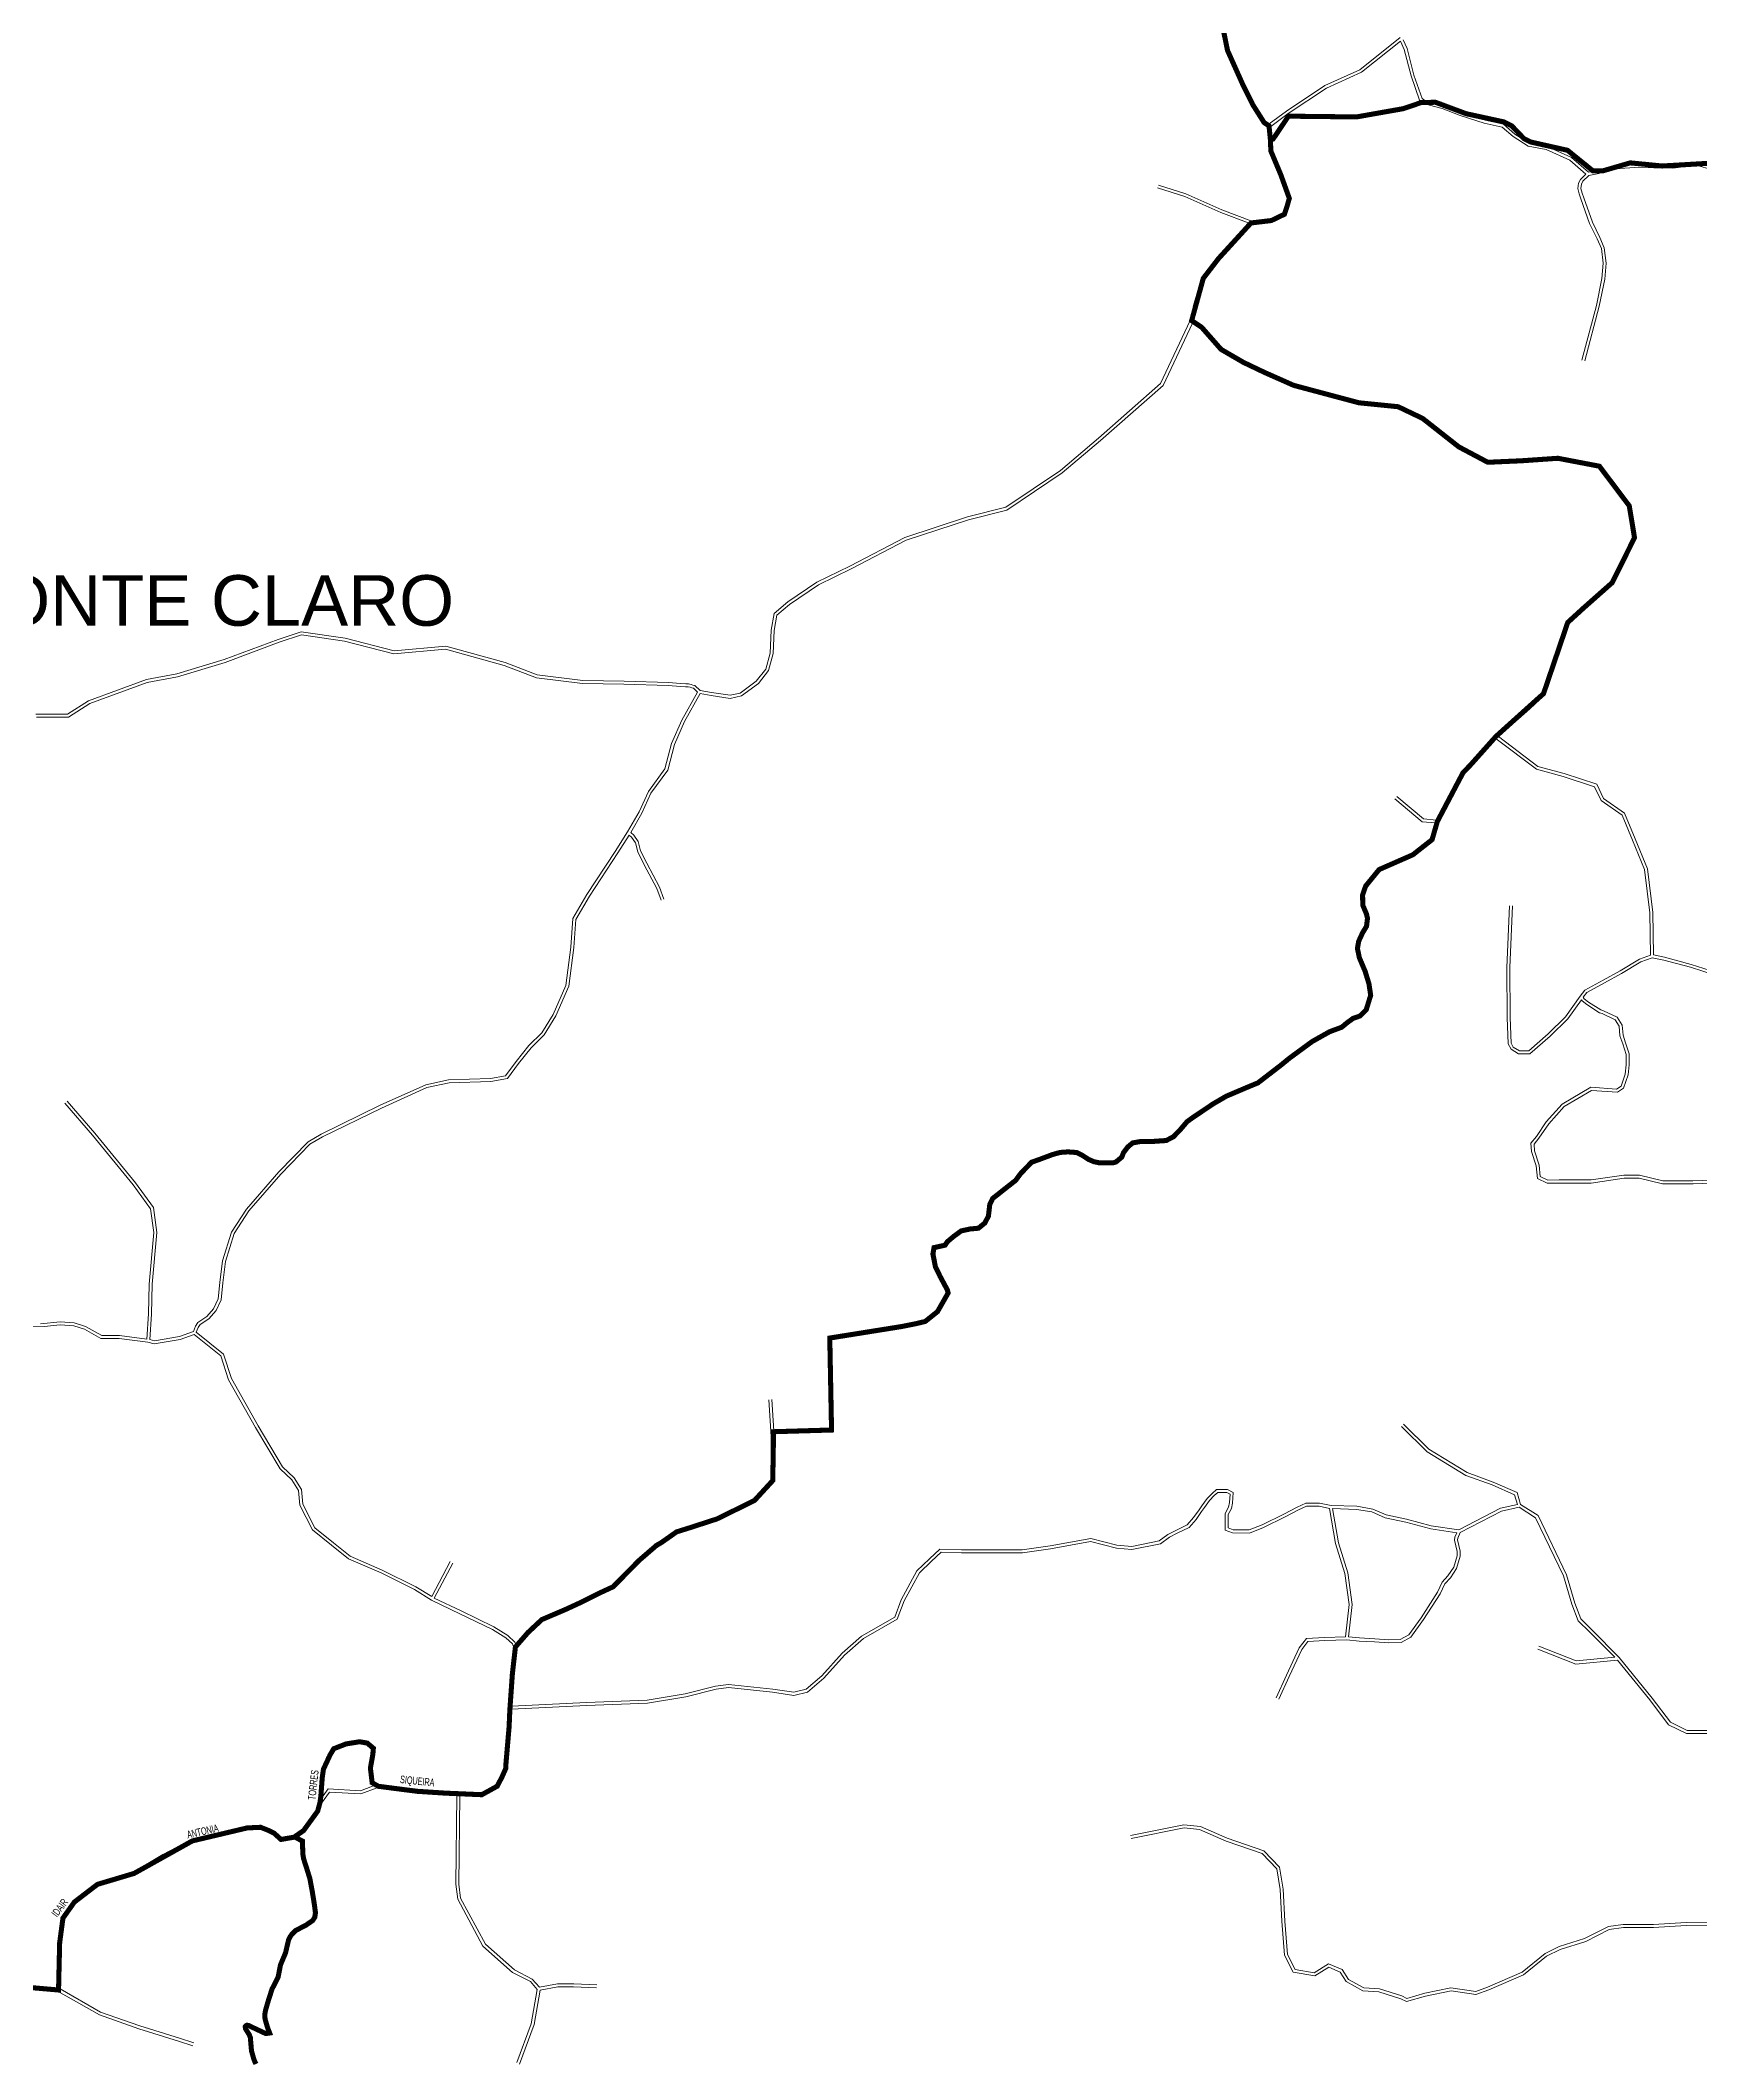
# Model space of a CAD drawing. Header units: millimetres. Extents: x 617885 to 663705, y 7172943 to 7234736.
# Drawn here: x 651555 to 654839, y 7188643 to 7192638 of the extents above; entities that cross this region are included whole.
import ezdxf

# ---------------------------------------------------------------- set-up
doc = ezdxf.new("R2010")
doc.units = ezdxf.units.MM
doc.layers.add('BAIRROS', color=12, linetype='Continuous')
doc.layers.add('TOP_VIAS 10.000', color=7, linetype='Continuous', lineweight=9)
doc.layers.add('VIAS', color=7, linetype='Continuous', lineweight=5)
doc.styles.add('LDUP', font='LDUP.SHX')
doc.styles.get("Standard").update_dxf_attribs({"font": 'arial.ttf'})

msp = doc.modelspace()

# ---------------------------------------------------------------- linework, layer by layer
at = {"layer": 'BAIRROS', "lineweight": 40, "ltscale": 0.3, "const_width": 10}
for points in [[(653885.4, 7192712.6), (653904.8, 7192617.9), (653934.1, 7192552.5), (653954.6, 7192510.9), (653977.1, 7192475.4), (653986.9, 7192468.6), (653989.7, 7192441.1), (653990.5, 7192419.1), (654010.6, 7192371.1), (654027.1, 7192325.2), (654022.4, 7192308.8), (654017.3, 7192293.8), (653991.6, 7192281.4), (653951.2, 7192276.6), (653886.9, 7192206.1), (653856.8, 7192167), (653833.8, 7192083.4), (653853.8, 7192070), (653892.1, 7192026.4), (653936.4, 7192000.7), (653977.5, 7191981.1), (654035.7, 7191955.3), (654131.5, 7191929.7), (654164.9, 7191920.8), (654242.5, 7191913), (654290.9, 7191889.9), (654362.6, 7191833.5), (654419.9, 7191803.1), (654487.6, 7191806.1), (654558.6, 7191811), (654640.8, 7191795.3), (654699.9, 7191716.9), (654710.3, 7191653.8), (654686.1, 7191605.2), (654666.1, 7191564.9), (654609.6, 7191514.9), (654578.1, 7191486.1), (654530.2, 7191345.3), (654436, 7191260.6), (654385.2, 7191203.7), (654370.8, 7191188.7), (654320.1, 7191092.5), (654309.6, 7191056.4), (654271.6, 7191026.5), (654204.8, 7190997.2), (654178.2, 7190964.6), (654172.1, 7190947.1), (654172.5, 7190926.6), (654179.8, 7190909.3), (654181.8, 7190900.5), (654179.9, 7190885), (654172.2, 7190872.3), (654164.3, 7190855.2), (654161.9, 7190841), (654165.8, 7190822.6), (654177.2, 7190795.7), (654184.7, 7190771.2), (654188.1, 7190748.4), (654179.2, 7190719.6), (654166.9, 7190707.5), (654153.1, 7190702.7), (654140, 7190693), (654130.9, 7190685.3), (654106.9, 7190676.4), (654072.2, 7190656.9), (654027.6, 7190624.2), (654010.5, 7190610.2), (653965, 7190575.2), (653938.1, 7190564), (653902.4, 7190548.8), (653876.6, 7190533.8), (653838, 7190507.9), (653824.9, 7190498.6), (653810.5, 7190481.7), (653797.4, 7190468.3), (653783.4, 7190461.1), (653757.3, 7190459.3), (653733.5, 7190459.3), (653717.2, 7190456.4), (653707.6, 7190448.6), (653698.9, 7190437.1), (653695.5, 7190428.3), (653684, 7190418.6), (653678.4, 7190417), (653652.1, 7190416.7), (653640.3, 7190419.2), (653629.8, 7190423.7), (653617.3, 7190431.8), (653606.2, 7190437.4), (653588.8, 7190438.6), (653573.4, 7190437.5), (653558.3, 7190433.3), (653535.6, 7190424.8), (653516.9, 7190418.1), (653495, 7190395.3), (653485.5, 7190382.3), (653456.5, 7190359.5), (653439.9, 7190346.3), (653434.2, 7190334.5), (653431.6, 7190311.5), (653424.3, 7190297.7), (653411.8, 7190287.6), (653394.9, 7190286), (653377.6, 7190282.2), (653363.3, 7190271.7), (653350.2, 7190260.8), (653345.8, 7190254), (653323.9, 7190249.2), (653321.7, 7190236.5), (653326.7, 7190211.3), (653336, 7190192.1), (653350.4, 7190165.3), (653351.8, 7190159.3), (653330.8, 7190122.6), (653306.5, 7190103.1), (653289, 7190098.9), (653260.2, 7190093.1), (653117.6, 7190070.3), (653121.1, 7189888.3), (653005.9, 7189884.9), (653005.8, 7189844.1), (653004.6, 7189788.1), (652968.7, 7189749), (652923.4, 7189726.6), (652894.4, 7189712.4), (652841.1, 7189695.1), (652814.3, 7189686.7), (652784.9, 7189666), (652774.4, 7189659.8), (652739.9, 7189630), (652703.4, 7189592.9), (652688.9, 7189578.2), (652659.1, 7189564.4), (652626.9, 7189548.1), (652595, 7189533.4), (652573, 7189524), (652547.7, 7189513.2), (652520.3, 7189487.6), (652495.4, 7189459), (652493.8, 7189444.6), (652489.4, 7189406), (652486.6, 7189365.7), (652484.4, 7189334.6), (652482.9, 7189300.6), (652476.6, 7189227.1), (652476.4, 7189218.8), (652469, 7189202.1), (652459.4, 7189183.5), (652428.9, 7189166.7), (652356.8, 7189169.8), (652301.5, 7189173.4), (652268.6, 7189177.6), (652239.2, 7189181.4), (652224, 7189183.4), (652211.9, 7189190.4), (652208.4, 7189219.4), (652213.2, 7189246.1), (652214.3, 7189258.6), (652202.3, 7189268.8), (652187.1, 7189271.5), (652160.3, 7189267.2), (652135.9, 7189257.7), (652128.6, 7189245.4), (652115.5, 7189217.2), (652113.1, 7189200.7), (652110.4, 7189164.2), (652108.7, 7189151.4), (652104.1, 7189134.3), (652076.2, 7189095.8), (652057.5, 7189082.7), (652031.5, 7189078.2), (652017.8, 7189090.5), (652007.8, 7189095.6), (651991.2, 7189102.2), (651964.6, 7189101), (651856, 7189075.3), (651747.3, 7189014.6), (651747.3, 7189014.6), (651740.5, 7189010.9), (651668.2, 7188989.3), (651622.5, 7188954.3), (651599.9, 7188922.4), (651593.4, 7188873.5), (651591.2, 7188780.3)], [(654862.6, 7192395), (654804.5, 7192391.6), (654765, 7192389.3), (654701.8, 7192395.5), (654647.6, 7192379.7), (654628.2, 7192379.5), (654577.6, 7192420.4), (654504.4, 7192436.9), (654491.7, 7192443.2), (654467.2, 7192468.8), (654452, 7192476.5), (654377, 7192492.8), (654316.3, 7192515.4), (654288.3, 7192514.9), (654252.5, 7192502.7), (654242.7, 7192501), (654160.1, 7192486.4), (654025.4, 7192487.9), (653995, 7192442.7), (653989.7, 7192441.1)], [(653989.7, 7192441.1), (653989.7, 7192441.1), (653990.5, 7192419.1), (654010.6, 7192371.1), (654027.1, 7192325.2), (654022.4, 7192308.8), (654017.3, 7192293.8), (653991.6, 7192281.4), (653951.2, 7192276.6), (653886.9, 7192206.1), (653856.8, 7192167), (653833.8, 7192083.4), (653853.8, 7192070), (653892.1, 7192026.4), (653936.4, 7192000.7), (653977.5, 7191981.1), (654035.7, 7191955.3), (654131.5, 7191929.7), (654164.9, 7191920.8), (654242.5, 7191913), (654290.9, 7191889.9), (654362.6, 7191833.5), (654419.9, 7191803.1), (654487.6, 7191806.1), (654558.6, 7191811), (654640.8, 7191795.3), (654699.9, 7191716.9), (654710.3, 7191653.8), (654686.1, 7191605.2), (654666.1, 7191564.9), (654609.6, 7191514.9), (654578.1, 7191486.1), (654530.2, 7191345.3), (654436, 7191260.6), (654385.2, 7191203.7), (654370.8, 7191188.7), (654320.1, 7191092.5), (654309.6, 7191056.4), (654271.6, 7191026.5), (654204.8, 7190997.2), (654178.2, 7190964.6), (654172.1, 7190947.1), (654172.5, 7190926.6), (654179.8, 7190909.3), (654181.8, 7190900.5), (654179.9, 7190885), (654172.2, 7190872.3), (654164.3, 7190855.2), (654161.9, 7190841), (654165.8, 7190822.6), (654177.2, 7190795.7), (654184.7, 7190771.2), (654188.1, 7190748.4), (654179.2, 7190719.6), (654166.9, 7190707.5), (654153.1, 7190702.7), (654140, 7190693), (654130.9, 7190685.3), (654106.9, 7190676.4), (654072.2, 7190656.9), (654027.6, 7190624.2), (654010.5, 7190610.2), (653965, 7190575.2), (653938.1, 7190564), (653902.4, 7190548.8), (653876.6, 7190533.8), (653838, 7190507.9), (653824.9, 7190498.6), (653810.5, 7190481.7), (653797.4, 7190468.3), (653783.4, 7190461.1), (653757.3, 7190459.3), (653733.5, 7190459.3), (653717.2, 7190456.4), (653707.6, 7190448.6), (653698.9, 7190437.1), (653695.5, 7190428.3), (653684, 7190418.6), (653678.4, 7190417), (653652.1, 7190416.7), (653640.3, 7190419.2), (653629.8, 7190423.7), (653617.3, 7190431.8), (653606.2, 7190437.4), (653588.8, 7190438.6), (653573.4, 7190437.5), (653558.3, 7190433.3), (653535.6, 7190424.8), (653516.9, 7190418.1), (653495, 7190395.3), (653485.5, 7190382.3), (653456.5, 7190359.5), (653439.9, 7190346.3), (653434.2, 7190334.5), (653431.6, 7190311.5), (653424.3, 7190297.7), (653411.8, 7190287.6), (653394.9, 7190286), (653377.6, 7190282.2), (653363.3, 7190271.7), (653350.2, 7190260.8), (653345.8, 7190254), (653323.9, 7190249.2), (653321.7, 7190236.5), (653326.7, 7190211.3), (653336, 7190192.1), (653350.4, 7190165.3), (653351.8, 7190159.3), (653330.8, 7190122.6), (653306.5, 7190103.1), (653289, 7190098.9), (653260.2, 7190093.1), (653117.6, 7190070.3), (653121.1, 7189888.3), (653005.9, 7189884.9), (653005.8, 7189844.1), (653004.6, 7189788.1), (652968.7, 7189749), (652923.4, 7189726.6), (652894.4, 7189712.4), (652841.1, 7189695.1), (652814.3, 7189686.7), (652784.9, 7189666), (652774.4, 7189659.8), (652739.9, 7189630), (652703.4, 7189592.9), (652688.9, 7189578.2), (652659.1, 7189564.4), (652626.9, 7189548.1), (652595, 7189533.4), (652573, 7189524), (652547.7, 7189513.2), (652520.3, 7189487.6), (652495.4, 7189459), (652493.8, 7189444.6), (652489.4, 7189406), (652486.6, 7189365.7), (652484.4, 7189334.6), (652482.9, 7189300.6), (652476.6, 7189227.1), (652476.4, 7189218.8), (652469, 7189202.1), (652459.4, 7189183.5), (652428.9, 7189166.7), (652356.8, 7189169.8), (652301.5, 7189173.4), (652268.6, 7189177.6), (652239.2, 7189181.4), (652224, 7189183.4), (652211.9, 7189190.4), (652208.4, 7189219.4), (652213.2, 7189246.1), (652214.3, 7189258.6), (652202.3, 7189268.8), (652187.1, 7189271.5), (652160.3, 7189267.2), (652135.9, 7189257.7), (652128.6, 7189245.4), (652115.5, 7189217.2), (652113.1, 7189200.7), (652110.4, 7189164.2), (652108.7, 7189151.4), (652104.1, 7189134.3), (652076.2, 7189095.8), (652058.3, 7189083.2), (652062.7, 7189080.9), (652073.8, 7189075), (652074.8, 7189048.5), (652076.2, 7189040), (652081.6, 7189023.4), (652088.6, 7189000.7), (652093.5, 7188974.5), (652097.4, 7188950.3), (652099.7, 7188932.8), (652098.3, 7188924.1), (652094.1, 7188917.7), (652080.9, 7188908.6), (652060.5, 7188898), (652053, 7188890.5), (652049.9, 7188886.2), (652046.4, 7188879.2), (652040.5, 7188853.8), (652030.5, 7188830.1), (652025.7, 7188805.4), (652013.7, 7188782.1), (652005.7, 7188757), (652000.8, 7188740), (651999.4, 7188731.4), (651999.9, 7188723), (652004.8, 7188706), (652009, 7188695.2), (652001.3, 7188694.1), (651977.2, 7188705.3), (651966.7, 7188710.3), (651963.5, 7188710.4), (651962.1, 7188709.7), (651960.7, 7188707.9), (651961.4, 7188703.4), (651968.6, 7188692), (651970.8, 7188686.2), (651973.1, 7188659.7), (651978.1, 7188642.2), (651981.9, 7188633.9)], [(652058.3, 7189083.2), (652057.5, 7189082.7), (652031.5, 7189078.2), (652017.8, 7189090.5), (652007.8, 7189095.6), (651991.2, 7189102.2), (651964.6, 7189101), (651856, 7189075.3), (651747.3, 7189014.6), (651747.3, 7189014.6), (651740.5, 7189010.9), (651668.2, 7188989.3), (651622.5, 7188954.3), (651599.9, 7188922.4), (651593.4, 7188873.5), (651591.2, 7188780.3), (651525.5, 7188786)], [(651981.9, 7188633.9), (651978.1, 7188642.2), (651973.1, 7188659.7), (651970.8, 7188686.2), (651968.6, 7188692), (651961.4, 7188703.4), (651960.7, 7188707.9), (651962.1, 7188709.7), (651963.5, 7188710.4), (651966.7, 7188710.3), (651977.2, 7188705.3), (652001.3, 7188694.1), (652009, 7188695.2), (652004.8, 7188706), (651999.9, 7188723), (651999.4, 7188731.4), (652000.8, 7188740), (652005.7, 7188757), (652013.7, 7188782.1), (652025.7, 7188805.4), (652030.5, 7188830.1), (652040.5, 7188853.8), (652046.4, 7188879.2), (652049.9, 7188886.2), (652053, 7188890.5), (652060.5, 7188898), (652080.9, 7188908.6), (652094.1, 7188917.7), (652098.3, 7188924.1), (652099.7, 7188932.8), (652097.4, 7188950.3), (652093.5, 7188974.5), (652088.6, 7189000.7), (652081.6, 7189023.4), (652076.2, 7189040), (652074.8, 7189048.5), (652073.8, 7189075), (652062.7, 7189080.9), (652058.3, 7189083.2)], [(651591.2, 7188780.3), (651525.5, 7188786)]]:
    msp.add_lwpolyline(points, dxfattribs=at)
at = {"layer": 'VIAS', "color": 253}
for points in [[(653721.5, 7192807.8), (653749.6, 7192805.7), (653787.4, 7192784.7), (653819.3, 7192767.7), (653858.4, 7192746), (653875.6, 7192746.7), (653896.8, 7192642.2), (653901.9, 7192617.6), (653922.3, 7192572.2), (653951.8, 7192509), (653975.3, 7192472.9), (653984.4, 7192467.2), (653987.5, 7192417.7), (654008.2, 7192368.3), (654023.7, 7192325.1), (654014.8, 7192295.7), (653989.6, 7192283.8), (653953, 7192280.4), (653893.5, 7192302.6), (653822.3, 7192334.3), (653768.4, 7192351.7)], [(654605.9, 7192005.3), (654634.8, 7192113.2), (654645.8, 7192166.6), (654648.2, 7192196.8), (654644.7, 7192226.1), (654636.3, 7192245.3), (654621.5, 7192275.6), (654604.1, 7192324.2), (654600.6, 7192334), (654598.2, 7192344.7), (654599.4, 7192355.3), (654603.4, 7192362.7), (654614, 7192373.4), (654582, 7192401), (654535.4, 7192421.9), (654499.5, 7192428.6), (654469.9, 7192447.4), (654448.1, 7192466.3), (654412.9, 7192473.9), (654365.4, 7192489.4), (654329.8, 7192502.9), (654304.8, 7192509.6), (654292.7, 7192513.7), (654284.8, 7192519.3), (654268, 7192567.6), (654254.5, 7192619.5), (654247, 7192636.4), (654169.7, 7192574.8), (654100.6, 7192543.3), (654024.9, 7192492.9), (653990.4, 7192467.5), (653993.4, 7192419.1), (654013.8, 7192370.5), (654030, 7192325.2), (654019.8, 7192291.4), (653991.3, 7192278), (653954.1, 7192274.5), (653888.7, 7192203.5), (653859.5, 7192165.2), (653844.2, 7192114.5), (653837.3, 7192083.9), (653854.8, 7192072.8), (653894.9, 7192027.8), (653938.4, 7192002.7), (654035.8, 7191958.5), (654165.6, 7191923.6), (654243.5, 7191916.1), (654291.8, 7191893.2), (654364.5, 7191835.6), (654421.1, 7191806.1), (654559.3, 7191813.9), (654642.7, 7191797.9), (654703.7, 7191717.7), (654713.5, 7191653), (654668.6, 7191563.5), (654580.6, 7191484.9), (654546.2, 7191384.9), (654533.3, 7191343.9), (654503.3, 7191315.4), (654440.8, 7191260.4), (654519, 7191201.2), (654571, 7191187.4), (654635.4, 7191165.9), (654649.2, 7191138), (654690.7, 7191108.6), (654711.8, 7191057.9), (654736.1, 7190998.9), (654746.5, 7190912.2), (654748.1, 7190828.3), (654769.4, 7190823.6), (654822.5, 7190809.6), (654872.4, 7190793.7)], [(654246.3, 7192643.5), (654166.5, 7192579.9), (654097.7, 7192548.6), (654021.4, 7192497.8), (653987.2, 7192472.6), (653979.6, 7192477.3), (653957.1, 7192512), (653927.7, 7192574.7), (653907.7, 7192619.5), (653902.6, 7192643.4)], [(654252.4, 7192639.1), (654260.2, 7192621.5), (654273.7, 7192569.3), (654289.8, 7192523.1), (654295.4, 7192519.1), (654306.5, 7192515.4), (654331.6, 7192508.6), (654367.4, 7192495.1), (654414.5, 7192479.7), (654450.8, 7192471.9), (654473.4, 7192452.2), (654501.7, 7192434.3), (654537.2, 7192427.6), (654585.3, 7192406.1), (654619.2, 7192376.8), (654638.4, 7192380.5), (654671.1, 7192389.9), (654711.1, 7192392.3), (654785.8, 7192390.7), (654832.7, 7192397.2), (654867.6, 7192387.2)], [(654611.7, 7192003.8), (654640.6, 7192111.8), (654651.8, 7192165.7), (654654.3, 7192196.9), (654650.5, 7192227.7), (654641.7, 7192247.8), (654627, 7192277.9), (654609.8, 7192326.3), (654606.4, 7192335.7), (654604.2, 7192345), (654605.3, 7192353.5), (654608.2, 7192359.1), (654619.9, 7192370.8), (654639.8, 7192374.7), (654672.1, 7192384), (654711.2, 7192386.3), (654786.2, 7192384.7), (654832.2, 7192391.1), (654864.6, 7192381.8)], [(651546.5, 7191304.5), (651608.8, 7191304.5), (651650.3, 7191331.4), (651765, 7191373), (651825, 7191384.4), (651918.9, 7191412.8), (652025.9, 7191452.7), (652071.5, 7191467.8), (652158.6, 7191455.1), (652255.2, 7191430.1), (652357.6, 7191439.1), (652474.9, 7191406.6), (652538.7, 7191382.8), (652628.6, 7191371.5), (652710.4, 7191370.1), (652798.1, 7191367.3), (652822.3, 7191365.5), (652832.5, 7191365), (652838.1, 7191365), (652843.5, 7191363.7), (652846.5, 7191362.3), (652850.3, 7191361.7), (652860.9, 7191351.7), (652883.8, 7191347.5), (652920.3, 7191342), (652940.4, 7191346.4), (652971.9, 7191369.8), (652990.8, 7191394), (652999.8, 7191425.5), (653001.7, 7191471), (653007.5, 7191503.7), (653034.3, 7191526.8), (653092.1, 7191565.8), (653157, 7191597.5), (653266.1, 7191654.3), (653390.4, 7191695.1), (653465.8, 7191714), (653574.1, 7191786.9), (653649.7, 7191850.6), (653772.3, 7191959), (653831.1, 7192083.5), (653838.4, 7192116), (653854, 7192167.9), (653884.1, 7192207.4), (653947.4, 7192276.1), (653891.3, 7192297.1), (653820.2, 7192328.7), (653766.5, 7192346)], [(654240, 7191141.5), (654292.4, 7191097.4), (654318.3, 7191095.2), (654368.7, 7191190.3), (654433.9, 7191262.3), (654434.1, 7191262.5), (654499.2, 7191319.8), (654528.1, 7191347.1), (654540.5, 7191386.8), (654575.4, 7191488.3), (654663.8, 7191567.2), (654707.2, 7191654), (654698, 7191715.3), (654639.3, 7191792.5), (654558.9, 7191807.9), (654419.8, 7191800), (654361.2, 7191830.5), (654288.7, 7191888), (654241.9, 7191910.2), (654164.5, 7191917.7), (654033.8, 7191952.8), (653935.7, 7191997.4), (653891.1, 7192023.1), (653850.9, 7192068.2), (653835.2, 7192078.1), (653777.2, 7191955.3), (653653.6, 7191846.1), (653577.7, 7191782.1), (653468.2, 7191708.4), (653392.1, 7191689.4), (653268.5, 7191648.8), (653159.7, 7191592.1), (653095.1, 7191560.6), (653038, 7191522), (653013, 7191500.6), (653007.7, 7191470.4), (653005.7, 7191424.5), (652996.2, 7191391.2), (652976.2, 7191365.5), (652942.9, 7191340.8), (652920.5, 7191335.9), (652882.8, 7191341.6), (652861, 7191345.6), (652830, 7191290.2), (652810.1, 7191244.4), (652797, 7191194), (652763.7, 7191148.5), (652745.7, 7191108.5), (652723.6, 7191070.8), (652729.5, 7191065.3), (652738.6, 7191052.8), (652743.2, 7191034.2), (652755.6, 7191009.7), (652780.6, 7190962.2), (652789.4, 7190938.7)], [(651547.3, 7191298.5), (651610.6, 7191298.5), (651653, 7191326), (651766.6, 7191367.2), (651826.4, 7191378.6), (651920.8, 7191407.1), (652027.9, 7191447.1), (652072.1, 7191461.7), (652157.4, 7191449.2), (652254.7, 7191424), (652357, 7191433), (652473.1, 7191400.9), (652537.2, 7191376.9), (652628.1, 7191365.5), (652710.2, 7191364.1), (652797.8, 7191361.3), (652821.9, 7191359.5), (652832.3, 7191359), (652837.3, 7191359), (652841.5, 7191358), (652844.8, 7191356.5), (652847.6, 7191356.1), (652855.7, 7191348.4), (652824.6, 7191292.8), (652804.4, 7191246.4), (652791.4, 7191196.6), (652758.5, 7191151.5), (652740.3, 7191111.3), (652717.3, 7191071.8), (652693.1, 7191033.2), (652636.7, 7190947.7), (652609, 7190900.4), (652605.1, 7190843.4), (652595.4, 7190768.1), (652570.4, 7190710.4), (652547.4, 7190673.9), (652522.2, 7190648.8), (652496.8, 7190617.5), (652476, 7190589.3), (652446.3, 7190583.7), (652363.3, 7190581), (652318, 7190571.4), (652228, 7190530.8), (652110.7, 7190473.9), (652085.1, 7190458.7), (652027, 7190398.9), (651963, 7190325.5), (651933.3, 7190279.9), (651915.9, 7190223.3), (651910.3, 7190179.9), (651907, 7190147.7), (651897.9, 7190128.3), (651884.6, 7190113.1), (651867, 7190101.3), (651862.1, 7190094.1), (651858, 7190083.3), (651830.4, 7190073.4), (651780.9, 7190064.8), (651771.7, 7190067.2), (651775, 7190117.7), (651776.7, 7190176.7), (651785.9, 7190279.2), (651779.2, 7190328.4), (651743.7, 7190377.1), (651662.7, 7190475.6), (651608, 7190539)], [(654183.9, 7190965.6), (654207.1, 7190994.6), (654273.9, 7191024), (654312.4, 7191054.4), (654322.8, 7191090.9), (654373.6, 7191186.8), (654436.5, 7191256.2), (654516.3, 7191195.7), (654569.3, 7191181.6), (654631.1, 7191161), (654644.5, 7191134), (654685.8, 7191104.7), (654706.2, 7191055.6), (654730.2, 7190997.4), (654740.5, 7190911.8), (654742.1, 7190827.9), (654720, 7190820.2), (654681.7, 7190796.9), (654648, 7190778.1), (654612.1, 7190758.9), (654602.8, 7190746.6), (654602.7, 7190746.6), (654573.6, 7190705.9), (654539.2, 7190672.3), (654501.1, 7190638.4), (654482.6, 7190638.3), (654470.4, 7190645.9), (654466.1, 7190653.9), (654464.4, 7190704.7), (654463.6, 7190803.6), (654468.6, 7190925.3)], [(654179.2, 7190969.4), (654203.3, 7190999.5), (654270.7, 7191029.2), (654307.2, 7191057.9), (654316.1, 7191089.4), (654290, 7191091.6), (654236.2, 7191136.9)], [(652366.3, 7189627.9), (652329.7, 7189558.7), (652298.4, 7189577.9), (652232, 7189611.1), (652168.2, 7189638.7), (652135.3, 7189665.1), (652098.4, 7189694.6), (652074.4, 7189741.6), (652072.3, 7189770.5), (652057.8, 7189793.9), (652034.3, 7189815.2), (651986, 7189896.4), (651933.2, 7189990), (651917.6, 7190038.4), (651863.9, 7190082), (651867.4, 7190091.3), (651871.3, 7190096.9), (651888.6, 7190108.6), (651903, 7190125), (651912.8, 7190146.1), (651916.2, 7190179.2), (651921.7, 7190222), (651938.8, 7190277.3), (651967.8, 7190321.9), (652031.4, 7190394.8), (652088.8, 7190453.9), (652113.5, 7190468.6), (652230.5, 7190525.4), (652319.8, 7190565.7), (652364.1, 7190575), (652447, 7190577.7), (652479.5, 7190583.8), (652501.5, 7190613.8), (652526.7, 7190644.8), (652552.1, 7190670.2), (652575.7, 7190707.6), (652601.3, 7190766.5), (652611.1, 7190842.8), (652614.9, 7190898.5), (652641.8, 7190944.5), (652698.1, 7191030), (652720.4, 7191065.6), (652725, 7191061.3), (652733.1, 7191050.2), (652737.5, 7191032.1), (652750.3, 7191006.9), (652775.1, 7190959.8), (652783.8, 7190936.5)], [(654462.7, 7190925.5), (654457.6, 7190803.7), (654458.4, 7190704.6), (654460.1, 7190652.3), (654465.9, 7190641.7), (654480.9, 7190632.3), (654503.4, 7190632.4), (654543.3, 7190667.9), (654578.2, 7190701.9), (654605.1, 7190739.6), (654606.5, 7190737.5), (654615.8, 7190730.1), (654640.9, 7190713.9), (654646.4, 7190712.1), (654671.9, 7190700.2), (654679.8, 7190687.5), (654681.5, 7190668.5), (654686.9, 7190652.3), (654693.8, 7190631.6), (654693.8, 7190611.1), (654692.1, 7190592.3), (654683.8, 7190568.9), (654674.9, 7190563), (654623.8, 7190566.5), (654567.3, 7190532.8), (654535.6, 7190498), (654516.1, 7190469.1), (654505.3, 7190455.8), (654506.1, 7190439.4), (654515.5, 7190411.2), (654518, 7190385.7), (654537.4, 7190376.9), (654561.1, 7190377), (654624.7, 7190377), (654689.8, 7190386.5), (654719.4, 7190386.5), (654765.4, 7190375.4)], [(654870.1, 7190788.2), (654820.8, 7190803.8), (654768, 7190817.7), (654745.4, 7190822.7), (654722.6, 7190814.7), (654684.8, 7190791.7), (654650.9, 7190772.8), (654616.1, 7190754.3), (654608.9, 7190744.7), (654610.9, 7190741.6), (654619.3, 7190735), (654643.5, 7190719.4), (654648.6, 7190717.7), (654676, 7190704.9), (654685.7, 7190689.5), (654687.5, 7190669.7), (654692.6, 7190654.2), (654699.8, 7190632.6), (654699.8, 7190610.9), (654698, 7190591), (654688.8, 7190565)], [(654766.1, 7190381.4), (654826, 7190381.4), (654921.2, 7190384.6), (654982.9, 7190382.9), (655002.1, 7190409), (655011.6, 7190448.1), (655044.1, 7190492.6), (655069.4, 7190534.7), (655073.6, 7190593.5), (655063.6, 7190639.6), (655065, 7190701)], [(654688.8, 7190565), (654676.5, 7190556.9), (654625.3, 7190560.4), (654571.2, 7190528.1), (654540.4, 7190494.3), (654520.9, 7190465.5), (654511.4, 7190453.8), (654512.1, 7190440.5), (654521.4, 7190412.5), (654523.7, 7190389.7), (654538.7, 7190382.9), (654561, 7190383), (654624.3, 7190383), (654689.4, 7190392.5), (654720.1, 7190392.5), (654766.1, 7190381.4)], [(651603.5, 7190535.1), (651658.1, 7190471.7), (651739, 7190373.5), (651773.5, 7190326.1), (651779.9, 7190279.1), (651770.7, 7190177), (651769, 7190118), (651765.8, 7190068.3), (651711.6, 7190075.3), (651676.6, 7190075.3), (651644.7, 7190093.3), (651622.3, 7190100.4), (651594.2, 7190102.5), (651555.2, 7190098.7)], [(654765.4, 7190375.4), (654826.1, 7190375.4)], [(654826.1, 7190375.4), (654921.2, 7190378.6)], [(652479.2, 7189291.5), (652481.9, 7189335.3), (652482.1, 7189339.5), (652484.6, 7189390.9), (652489.5, 7189437.4), (652492.2, 7189458), (652489.4, 7189464.9), (652476.6, 7189476.9), (652450.1, 7189493.6), (652385.2, 7189524.9), (652329.5, 7189551.8), (652329.2, 7189551.9), (652295.5, 7189572.6), (652229.4, 7189605.6), (652165, 7189633.5), (652131.6, 7189660.5), (652093.7, 7189690.7), (652068.5, 7189739.9), (652066.4, 7189768.6), (652053.1, 7189790), (652029.6, 7189811.4), (651980.8, 7189893.4), (651927.7, 7189987.6), (651912.5, 7190034.8), (651859.8, 7190077.6), (651831.9, 7190067.6), (651780.6, 7190058.7), (651768, 7190061.9), (651711.2, 7190069.3), (651675.1, 7190069.3), (651642.3, 7190087.8), (651621.2, 7190094.4), (651594.2, 7190096.5), (651562.6, 7190093.4)], [(652371.6, 7189625.1), (652334.9, 7189555.8), (652387.8, 7189530.3), (652453, 7189498.8), (652480.3, 7189481.6), (652494.5, 7189468.3), (652496.1, 7189464.3), (652507.5, 7189478.5), (652546.1, 7189515.7), (652598.8, 7189538.5), (652688.6, 7189582), (652735, 7189629.6), (652773.4, 7189662.7), (652813.5, 7189689.8), (652901.2, 7189718.1), (652966.9, 7189751.6), (653002.4, 7189788.5), (653002.5, 7189865.2), (652996.9, 7189948.3)], [(653002.9, 7189948.7), (653008.5, 7189865.4), (653008.4, 7189786.1), (652970.5, 7189746.7), (652903.5, 7189712.5), (652816.1, 7189684.4), (652777.1, 7189657.9), (652739.1, 7189625.3), (652692.2, 7189577), (652601.3, 7189533), (652549.5, 7189510.6), (652511.9, 7189474.5), (652498.1, 7189457.2), (652495.5, 7189436.7), (652490.6, 7189390.4), (652488.3, 7189341.7), (652636.1, 7189349.3), (652756.2, 7189353.9), (652831.5, 7189366.2), (652891.7, 7189381.6), (652916.9, 7189384.7), (653005.2, 7189375.4), (653046.3, 7189369.4), (653070.6, 7189375.4), (653101.8, 7189401.7), (653142.2, 7189447), (653180.6, 7189480.4), (653246.1, 7189517.9), (653259.2, 7189552.6), (653290.2, 7189609.6), (653315, 7189633.1), (653335.6, 7189652.4), (653378.2, 7189651.1), (653498.4, 7189651.4), (653553.6, 7189659.2), (653634.1, 7189673.9), (653686, 7189660.2), (653715.3, 7189658)], [(653906, 7189721.4), (653906, 7189694.5), (653915.7, 7189691), (653947.4, 7189690.5), (653973.6, 7189700.6), (654016.2, 7189721.8), (654042.5, 7189735.6), (654059.7, 7189743.5), (654086.9, 7189743.5), (654109.6, 7189738.8), (654160.7, 7189737.3), (654192.2, 7189731.9), (654218.9, 7189720.2), (654259.2, 7189711.7), (654308.1, 7189698.9), (654362.4, 7189690.5), (654444.8, 7189733.7), (654478.5, 7189741), (654472.9, 7189760), (654428.4, 7189779.8), (654376.5, 7189798.6), (654299.6, 7189845.4), (654249, 7189895.3)], [(654879.3, 7189294), (654814.7, 7189294), (654781.6, 7189310), (654745.1, 7189357.8), (654680, 7189438.1), (654679.8, 7189438.3), (654625.9, 7189492.6), (654604.1, 7189514.4), (654592.1, 7189545.9), (654575.4, 7189601.7), (654519.3, 7189719), (654484.9, 7189740.7), (654477.9, 7189764.4), (654430.7, 7189785.3), (654379.1, 7189804.1), (654303.3, 7189850.2), (654253.2, 7189899.6)], [(653900, 7189690.3), (653900, 7189723), (653906.8, 7189735.4), (653908.8, 7189744.6), (653909.8, 7189761.2), (653903.4, 7189764.4), (653885.3, 7189764.4), (653878.5, 7189758.6), (653868.9, 7189748.9), (653859.1, 7189734.8), (653853.6, 7189727.1), (653842.5, 7189711.5), (653828.7, 7189695.5), (653805, 7189684.2), (653789.8, 7189676.6), (653771.9, 7189663.2), (653715.6, 7189651.9), (653685, 7189654.2)], [(653715.3, 7189658), (653769.3, 7189668.8), (653786.7, 7189681.8), (653802.4, 7189689.6), (653825, 7189700.4), (653837.7, 7189715.2), (653848.7, 7189730.5), (653854.2, 7189738.2), (653864.3, 7189752.8), (653874.5, 7189763), (653883.1, 7189770.4), (653904.8, 7189770.4), (653916, 7189764.8), (653914.8, 7189743.8), (653912.4, 7189733.2), (653906, 7189721.4)], [(654001.1, 7189358.2), (654021.3, 7189403.2), (654046.4, 7189457.3), (654060.9, 7189475.9), (654096.8, 7189477.9), (654138.2, 7189479), (654145.7, 7189542.9), (654136.7, 7189604.6), (654118.5, 7189663.8), (654106.6, 7189733.3), (654086.2, 7189737.5), (654061, 7189737.5), (654045.1, 7189730.3), (654018.9, 7189716.5), (653976, 7189695.1), (653948.4, 7189684.5), (653914.6, 7189685), (653900, 7189690.3)], [(654166, 7189476.8), (654144.2, 7189478.8), (654151.8, 7189543), (654142.6, 7189605.9), (654124.3, 7189665.2), (654112.8, 7189732.7), (654160.1, 7189731.3), (654190.5, 7189726.1), (654217.1, 7189714.4), (654257.8, 7189705.9), (654306.9, 7189693.1), (654358.6, 7189685), (654354.8, 7189676.3), (654353.9, 7189670.4), (654359.2, 7189647.6), (654359.2, 7189639.6)], [(654521, 7189460.5), (654595.1, 7189431.4), (654671.1, 7189438.6), (654621.7, 7189488.3), (654599, 7189511), (654586.4, 7189544), (654569.8, 7189599.5), (654514.6, 7189714.8), (654481.8, 7189735.5), (654446.9, 7189728), (654365.3, 7189685.2), (654360.6, 7189674.6), (654360, 7189670.7), (654365.2, 7189648.3)], [(653685, 7189654.2), (653633.8, 7189667.7), (653554.6, 7189653.3), (653498.8, 7189645.4), (653378.1, 7189645.1), (653337.9, 7189646.3), (653319.2, 7189628.8), (653295, 7189605.9), (653264.7, 7189550.1), (653250.9, 7189513.8), (653184.1, 7189475.5), (653146.4, 7189442.7), (653106, 7189397.4), (653073.4, 7189369.9), (653046.6, 7189363.2), (653004.4, 7189369.5), (652916.9, 7189378.7), (652892.8, 7189375.7), (652832.7, 7189360.3), (652756.8, 7189347.9), (652636.4, 7189343.3), (652487.9, 7189335.7), (652485.2, 7189291.1), (652479.6, 7189218.6), (652462.3, 7189181.2), (652430.3, 7189163.7), (652385.5, 7189165), (652383.6, 7188989.8), (652387, 7188962.1), (652435.9, 7188870.9), (652493.3, 7188820.2), (652528.7, 7188801.7), (652543, 7188785.7), (652578.5, 7188792.8), (652610.8, 7188792.8), (652656.4, 7188790.8)], [(654359.2, 7189639.6), (654352.4, 7189616.6), (654341.1, 7189599.7)], [(654353.9, 7189670.4), (654359.2, 7189647.6)], [(654360, 7189670.7), (654365.2, 7189648.3), (654365.2, 7189638.7), (654357.9, 7189614)], [(654357.9, 7189614), (654345.9, 7189596), (654335, 7189583.9), (654325.7, 7189564.3), (654292.9, 7189513.4), (654267.4, 7189478.5), (654248.2, 7189467.9), (654224, 7189467.3), (654195.9, 7189469.1), (654165.5, 7189470.8), (654140.8, 7189473.1), (654097.1, 7189471.9), (654064, 7189470), (654051.6, 7189454.1), (654026.8, 7189400.8), (654006.6, 7189355.7)], [(654341.1, 7189599.7), (654329.9, 7189587.3), (654320.5, 7189567.3), (654288, 7189516.8), (654263.4, 7189483.1)], [(654263.4, 7189483.1), (654246.5, 7189473.9)], [(654196.2, 7189475.1), (654166, 7189476.8)], [(654246.5, 7189473.9), (654224.1, 7189473.3), (654196.2, 7189475.1)], [(654518.8, 7189454.9), (654594.2, 7189425.3), (654676.4, 7189433.1), (654740.3, 7189354.1), (654777.7, 7189305.2), (654813.4, 7189288), (654878.8, 7189288)], [(652106.4, 7189152.6), (652112.2, 7189216.4), (652121.6, 7189240.2), (652134, 7189260), (652154.3, 7189268.4), (652187.5, 7189274.6), (652204.6, 7189271.8), (652217.5, 7189260.2), (652215.3, 7189241.1), (652210.8, 7189217.4), (652213.6, 7189194.1), (652221, 7189186.6), (652298.2, 7189176.3), (652381.3, 7189171.2), (652386.7, 7189171), (652428.9, 7189169.8), (652457.7, 7189185.5), (652473.7, 7189220.1), (652479.2, 7189291.5)], [(652381.2, 7188960.2), (652377.5, 7188989.4), (652379.5, 7189165.3), (652297.6, 7189170.3), (652221.7, 7189180.4), (652208.8, 7189189.2), (652207.9, 7189196.8), (652206.6, 7189206.2), (652206.1, 7189220.6), (652211.1, 7189243.4), (652211.3, 7189257), (652204.4, 7189264.7), (652193.7, 7189268.1), (652183.3, 7189267.6), (652164.7, 7189265.4), (652148.9, 7189260.7), (652137.5, 7189254.3), (652127.3, 7189237.4), (652118.9, 7189219.9), (652115.7, 7189203), (652114.7, 7189176.5), (652111.8, 7189149.8)], [(651288.4, 7188814.8), (651329.6, 7188808.5), (651380.9, 7188801.9), (651502.6, 7188790.9), (651588.3, 7188783.8), (651590.6, 7188874.9), (651596.9, 7188923.2), (651619, 7188954.8), (651665.7, 7188992.2), (651739.4, 7189013.6), (651797.4, 7189048.7), (651854.4, 7189077.9), (651905.3, 7189090.3), (651963.6, 7189104), (651991.6, 7189105.4), (652019.9, 7189094.1), (652031.5, 7189081.2), (652053.5, 7189083.6), (652074.1, 7189097.8), (652100.6, 7189134.8), (652106.4, 7189152.6), (652124.6, 7189178.1), (652188.6, 7189174.6), (652221, 7189186.6)], [(652221.7, 7189180.4), (652189.5, 7189168.6), (652127.6, 7189171.9), (652111.8, 7189149.8), (652106, 7189132), (652078.4, 7189093.4), (652055.7, 7189077.8), (652029.1, 7189074.9), (652016.3, 7189089), (651990.6, 7189099.3), (651964.5, 7189098), (651906.7, 7189084.4), (651856.5, 7189072.3), (651800.3, 7189043.4), (651741.9, 7189008.1), (651668.6, 7188986.7), (651623.4, 7188950.6), (651602.6, 7188921), (651596.6, 7188874.5), (651594.3, 7188782.3), (651674.5, 7188736.7), (651752.3, 7188709.2), (651830.4, 7188684.8), (651858.9, 7188675.8)], [(652382.4, 7189165.1), (652382.5, 7189165.1)], [(652385.5, 7189168.1), (652385.5, 7189168)], [(654868.5, 7188914.3), (654812.3, 7188913.6), (654747.8, 7188910.2), (654688, 7188910.2), (654658.5, 7188906), (654611.6, 7188881.9), (654560.9, 7188866.1), (654533.2, 7188852.4), (654487.6, 7188815.7), (654419.6, 7188786.1), (654395.9, 7188777.6), (654347, 7188784.6), (654295.5, 7188773.9), (654259.7, 7188763.7), (654250, 7188768.5), (654205.5, 7188782.7), (654174.3, 7188784.5), (654143.9, 7188801.3), (654131.6, 7188820.7), (654104.7, 7188832.2), (654076.3, 7188814.5), (654038.6, 7188821), (654023.7, 7188850.7), (654018.5, 7188916.7), (654015, 7188979.9), (654007.8, 7189023.1), (653976.5, 7189055.9), (653904, 7189080.6), (653851.1, 7189103.5), (653818.6, 7189107.2), (653712.9, 7189086)], [(654868.7, 7188908.3), (654812.5, 7188907.6), (654748, 7188904.2), (654688.4, 7188904.2), (654660.3, 7188900.2), (654613.9, 7188876.3), (654563.1, 7188860.5), (654536.4, 7188847.3), (654490.7, 7188810.5), (654421.9, 7188780.5), (654396.5, 7188771.4), (654347.2, 7188778.5), (654296.9, 7188768.1), (654259.1, 7188757.3), (654247.7, 7188763), (654204.4, 7188776.8), (654172.5, 7188778.6), (654139.7, 7188796.8), (654127.5, 7188815.9), (654105.2, 7188825.5), (654077.5, 7188808.2), (654034.6, 7188815.6), (654017.8, 7188849.1), (654012.5, 7188916.3), (654009, 7188979.3), (654002.2, 7189020.2), (653973.2, 7189050.7), (653901.9, 7189075), (653849.5, 7189097.7), (653818.9, 7189101.1), (653714.1, 7189080.1)], [(652498.4, 7188636.7), (652526.7, 7188713.6), (652538.7, 7188781.5), (652525, 7188796.8), (652489.9, 7188815.2), (652431.1, 7188867.1), (652381.2, 7188960.2)], [(651287.5, 7188808.8), (651328.7, 7188802.6), (651380.2, 7188795.9), (651502.1, 7188784.9), (651590.3, 7188777.6), (651672, 7188731.2), (651750.4, 7188703.6), (651828.6, 7188679.1), (651857.1, 7188670.1)], [(652656.2, 7188784.8), (652610.7, 7188786.8), (652579.1, 7188786.8), (652544.5, 7188779.9), (652532.5, 7188712.1), (652503.5, 7188633.4)]]:
    msp.add_lwpolyline(points, dxfattribs=at)
at = {"layer": 'VIAS', "color": 253, "flags": 128}
msp.add_lwpolyline([(651539.7, 7190093.9), (651562.6, 7190093.4)], dxfattribs=at)

# ---------------------------------------------------------------- texts
at = {"layer": 'BAIRROS', "lineweight": 40, "ltscale": 0.3}
msp.add_text('COLÔNIA MONTE CLARO', height=100, dxfattribs=at).set_placement((650682.1, 7191479.7))
at = {"layer": 'TOP_VIAS 10.000', "color": 251, "style": 'LDUP', "width": 0.69}
for s, rotation, p in [('TORRES', 83.5652, (652099.5, 7189155.5)), ('SIQUEIRA', 353.9712, (652266.5, 7189190)), ('ANTONIA', 12.681, (651847, 7189080)), ('IDAIR', 52.9225, (651588.1, 7188923.3))]:
    msp.add_text(s, height=15, rotation=rotation, dxfattribs=at).set_placement(p)

doc.saveas('drawing.dxf')
